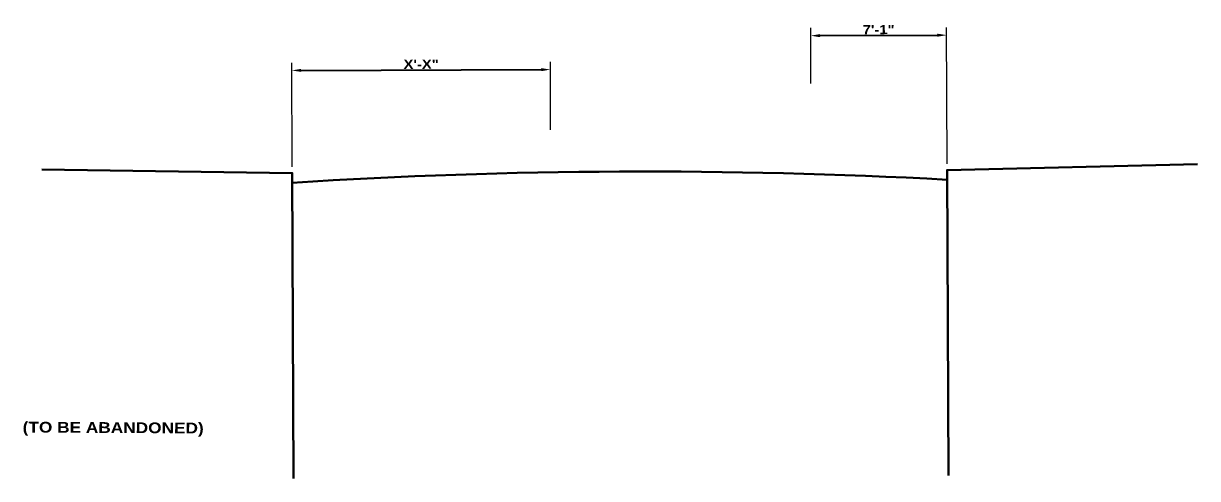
# Model space of a CAD drawing. Header units: feet. Extents: x 2209 to 2699904, y 6315 to 264949.
# Drawn here: x 2797.1 to 2858, y 6524.6 to 6548.2 of the extents above; entities that cross this region are included whole.
import ezdxf

# ---------------------------------------------------------------- set-up
doc = ezdxf.new("R2010")
doc.units = ezdxf.units.FT
doc.header["$MEASUREMENT"] = 0
for name, color, linetype, lineweight in [('C-PROP-SEWER-TEXT', 3, 'Continuous', 40), ('C-PROP-WATER-TEXT', 3, 'Continuous', 50), ('C-WATR-TEXT', 7, 'Continuous', 40), ('RC-CURB-200', 4, 'Continuous', 50)]:
    doc.layers.add(name, color=color, linetype=linetype, lineweight=lineweight)
doc.styles.add('PWD Proposed', font='ariblk.ttf')
doc.styles.add('PWD-Prop', font='ariblk.ttf', dxfattribs={"height": 0.14})
doc.styles.add('Standard_SL', font='romans.shx', dxfattribs={"oblique": 20})
doc.dimstyles.new('Section - Existing', dxfattribs={"dimtxt": 0.12, "dimasz": 0.12, "dimexe": 0.1, "dimexo": 0.08, "dimgap": 0.015, "dimtad": 1, "dimdec": 0, "dimlfac": 12, "dimzin": 7, "dimdsep": 46, "dimlunit": 4, "dimtxsty": 'Standard_SL', "dimcen": 0.09, "dimclrd": 256, "dimclre": 256, "dimclrt": 256, "dimaunit": 1, "dimadec": 0, "dimazin": 0, "dimtfac": 1.5, "dimtdec": 0, "dimtix": 1, "dimtofl": 0, "dimtmove": 2, "dimatfit": 3, "dimfxl": 1, "dimtolj": 1, "dimtzin": 7, "dimlwd": -1, "dimarcsym": 0})

# ---------------------------------------------------------------- blocks, each defined once
blk = doc.blocks.new('*D145')
at = {"layer": 'C-WATR-TEXT', "lineweight": -2, "transparency": 16777216}
for p, q in [((2811.019, 6540.749), (2811.002, 6546.166)), ((2824.435, 6542.675), (2824.424, 6546.208))]:
    blk.add_line(p, q, dxfattribs=at)
at = {"layer": 'C-WATR-TEXT', "transparency": 16777216}
blk.add_line((2811.484, 6545.767), (2823.946, 6545.806), dxfattribs=at)
for points in [[(2811.483, 6545.847), (2811.484, 6545.687), (2811.004, 6545.766)], [(2823.945, 6545.886), (2823.946, 6545.726), (2824.426, 6545.808)]]:
    blk.add_solid(points, dxfattribs=at)
at = {"layer": 'Defpoints', "color": 0, "transparency": 16777216}
for p in [(2824.426, 6545.808), (2824.436, 6542.355), (2811.02, 6540.429)]:
    blk.add_point(p, dxfattribs=at)
at = {"layer": 'C-WATR-TEXT', "transparency": 16777216, "insert": (2817.714, 6546.087), "char_height": 0.48, "attachment_point": 5, "rotation": 0.17764, "style": 'PWD Proposed'}
blk.add_mtext('\\A1;X\'-X"', dxfattribs=at)
blk = doc.blocks.new('*D146')
at = {"layer": 'C-PROP-SEWER-TEXT', "lineweight": -2, "transparency": 16777216}
for p, q in [((2837.95, 6545.08), (2837.938, 6547.971)), ((2845.018, 6540.905), (2844.99, 6547.999))]:
    blk.add_line(p, q, dxfattribs=at)
at = {"layer": 'C-PROP-SEWER-TEXT', "transparency": 16777216}
blk.add_line((2838.42, 6547.573), (2844.511, 6547.597), dxfattribs=at)
for points in [[(2838.419, 6547.653), (2838.42, 6547.493), (2837.94, 6547.571)], [(2844.511, 6547.677), (2844.512, 6547.517), (2844.991, 6547.599)]]:
    blk.add_solid(points, dxfattribs=at)
at = {"layer": 'Defpoints', "color": 0, "transparency": 16777216}
for p in [(2844.991, 6547.599), (2837.951, 6544.76), (2845.02, 6540.585)]:
    blk.add_point(p, dxfattribs=at)
at = {"layer": 'C-PROP-SEWER-TEXT', "transparency": 16777216, "insert": (2841.464, 6547.889), "char_height": 0.48, "attachment_point": 5, "rotation": 0.23127, "style": 'PWD Proposed'}
blk.add_mtext('\\A1;7\'-1"', dxfattribs=at)

msp = doc.modelspace()

# ---------------------------------------------------------------- linework, layer by layer
at = {"layer": 'RC-CURB-200'}
for points in [[(2811.093, 6524.551), (2811.02, 6540.429), (2798.019, 6540.619)], [(2845.093, 6524.707), (2845.02, 6540.585), (2858.018, 6540.895)]]:
    msp.add_lwpolyline(points, dxfattribs=at)
at = {"layer": 'RC-CURB-200', "flags": 128}
msp.add_lwpolyline([(2811.022, 6539.929, -0.029412), (2845.022, 6540.085, -2.546672)], format="xyb", dxfattribs=at)

# ---------------------------------------------------------------- texts
at = {"layer": 'C-PROP-WATER-TEXT', "insert": (2806.428, 6527.454), "char_height": 0.56, "width": 10.77739, "attachment_point": 3, "rotation": 359.68886, "line_spacing_factor": 0.8, "style": 'PWD-Prop'}
msp.add_mtext('(TO BE ABANDONED)', dxfattribs=at)

# ---------------------------------------------------------------- dimensions: what is measured, and where the dimension line sits
at = {"layer": 'C-PROP-SEWER-TEXT'}
dim = msp.add_linear_dim(base=(2844.991, 6547.599), p1=(2837.951, 6544.76), p2=(2845.02, 6540.585), angle=0.23127, dimstyle='Section - Existing', override={"dimscale": 4, "dimtxsty": 'PWD Proposed'}, dxfattribs=at)
dim.commit()
dim.dimension.update_dxf_attribs({"geometry": '*D146', "text_midpoint": (2841.464, 6547.889)})
at = {"layer": 'C-WATR-TEXT'}
dim = msp.add_linear_dim(base=(2824.426, 6545.808), p1=(2811.02, 6540.429), p2=(2824.436, 6542.355), angle=0.17764, text='X\'-X"', dimstyle='Section - Existing', override={"dimscale": 4, "dimtxsty": 'PWD Proposed'}, dxfattribs=at)
dim.commit()
dim.dimension.update_dxf_attribs({"geometry": '*D145', "text_midpoint": (2817.714, 6546.087)})

doc.saveas('drawing.dxf')
